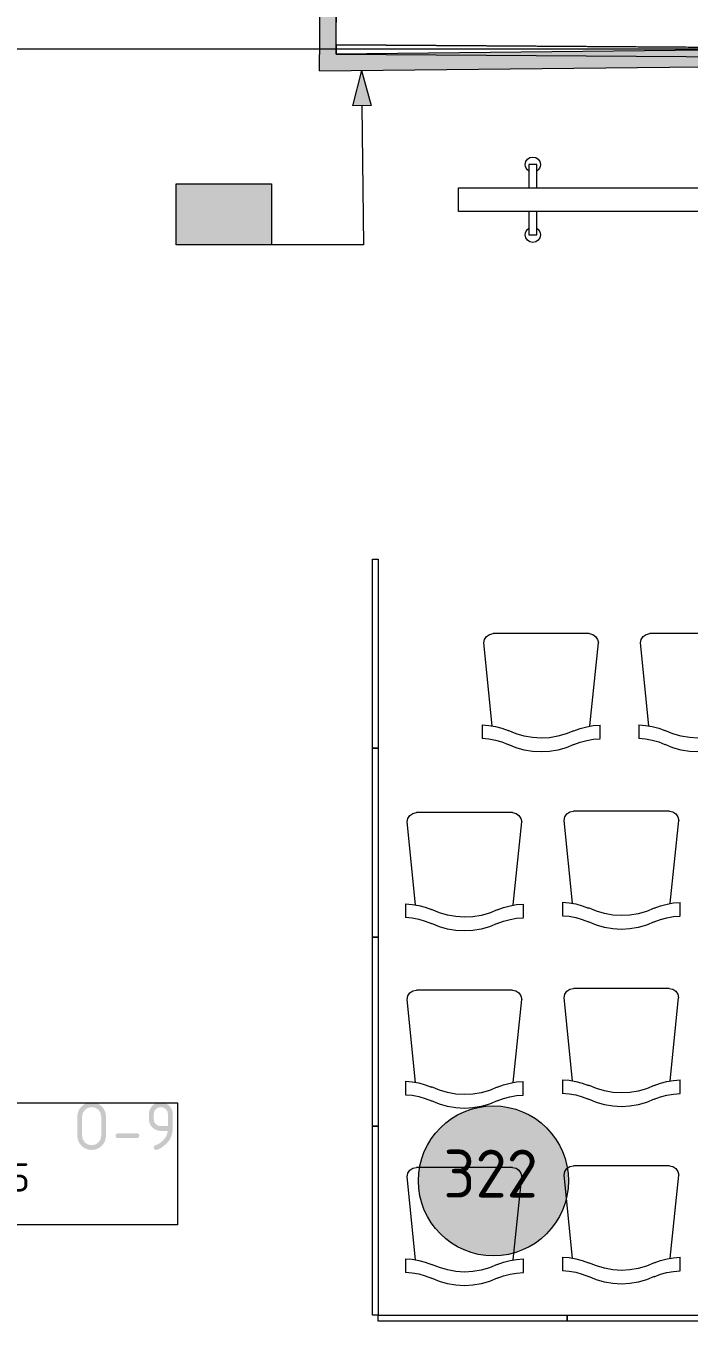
# Model space of a CAD drawing. Header units: millimetres. Extents: x 0 to 1189, y 0 to 841.
# Drawn here: x 807.3 to 835.4, y 599.5 to 654.3 of the extents above; entities that cross this region are included whole.
import ezdxf

# ---------------------------------------------------------------- set-up
doc = ezdxf.new("R2010")
doc.units = ezdxf.units.MM

# ---------------------------------------------------------------- blocks, each defined once
blk = doc.blocks.new('2')
at = {"true_color": 0x0077b0}
h = blk.add_hatch(color=144, dxfattribs=at)
h.paths.add_polyline_path([(810.485, 607.366), (810.485, 608.173), (810.455, 608.33), (810.366, 608.461), (810.238, 608.547), (810.081, 608.577), (809.925, 608.547), (809.793, 608.461), (809.706, 608.33), (809.678, 608.173), (809.678, 607.366), (809.706, 607.21), (809.793, 607.081), (809.925, 606.992), (810.081, 606.963), (810.238, 606.992), (810.366, 607.081), (810.455, 607.21)])
h.paths.add_polyline_path([(810.685, 607.366), (810.674, 607.246), (810.641, 607.134), (810.585, 607.031), (810.507, 606.937), (810.416, 606.86), (810.313, 606.805), (810.202, 606.773), (810.081, 606.762), (809.959, 606.773), (809.848, 606.805), (809.746, 606.86), (809.652, 606.937), (809.575, 607.031), (809.519, 607.134), (809.486, 607.246), (809.475, 607.366), (809.475, 608.173), (809.486, 608.295), (809.519, 608.407), (809.575, 608.509), (809.652, 608.602), (809.746, 608.68), (809.848, 608.736), (809.959, 608.769), (810.081, 608.78), (810.202, 608.769), (810.314, 608.736), (810.417, 608.681), (810.511, 608.605), (810.587, 608.511), (810.641, 608.408), (810.674, 608.295), (810.685, 608.173)])
h = blk.add_hatch(color=144, dxfattribs=at)
h.paths.add_polyline_path([(813.311, 607.77), (813.311, 608.275), (813.29, 608.392), (813.224, 608.489), (813.126, 608.555), (813.009, 608.577), (812.892, 608.555), (812.795, 608.489), (812.729, 608.392), (812.707, 608.275), (812.707, 608.075), (812.729, 607.956), (812.795, 607.857), (812.892, 607.792), (813.009, 607.77)])
h.paths.add_polyline_path([(812.806, 606.762), (812.735, 606.79), (812.707, 606.861), (812.72, 606.918), (812.755, 606.948), (812.942, 607.033), (813.085, 607.146), (813.193, 607.272), (813.267, 607.412), (813.306, 607.566), (813.009, 607.566), (812.908, 607.576), (812.814, 607.604), (812.729, 607.651), (812.651, 607.716), (812.587, 607.794), (812.541, 607.879), (812.514, 607.972), (812.504, 608.072), (812.504, 608.275), (812.514, 608.376), (812.541, 608.47), (812.587, 608.555), (812.651, 608.634), (812.729, 608.698), (812.814, 608.744), (812.908, 608.771), (813.009, 608.78), (813.111, 608.771), (813.204, 608.744), (813.29, 608.698), (813.368, 608.634), (813.431, 608.557), (813.477, 608.472), (813.505, 608.379), (813.514, 608.277), (813.514, 607.671), (813.484, 607.426), (813.394, 607.209), (813.244, 607.02), (813.035, 606.858), (812.902, 606.786)])
h = blk.add_hatch(color=144, dxfattribs=at)
h.dxf.hatch_style = 2
h.paths.add_polyline_path([(811.998, 607.264), (811.191, 607.264), (811.115, 607.29), (811.09, 607.366), (811.115, 607.442), (811.191, 607.468), (811.998, 607.468), (812.074, 607.442), (812.1, 607.366), (812.074, 607.29)])
h = blk.add_hatch(color=144, dxfattribs=at)
h.dxf.hatch_style = 2
h.paths.add_polyline_path([(793.654, 603.577), (795.145, 603.984), (795.149, 603.184)])
at = {"color": 144, "lineweight": 0, "true_color": 0x0077b0}
for points in [[(796.897, 608.763), (813.719, 608.763)], [(796.897, 608.763), (796.897, 603.586)], [(813.719, 608.763), (813.719, 603.586)], [(793.654, 603.577), (795.145, 603.984)], [(795.145, 603.984), (795.149, 603.184)], [(793.654, 603.577), (795.149, 603.184)], [(795.147, 603.584), (795.541, 603.586)], [(795.541, 603.586), (796.897, 603.586)], [(813.719, 603.586), (796.897, 603.586)]]:
    blk.add_lwpolyline(points, dxfattribs=at)
at = {"color": 144, "true_color": 0x0077b0, "insert": (796.899, 606.201), "char_height": 1.2, "attachment_point": 1}
blk.add_mtext('{\\fGOSTCommon|b0|i0|c0;RAL 220 50 25}', dxfattribs=at)

msp = doc.modelspace()

# ---------------------------------------------------------------- hatches: boundary and pattern name
at = {"true_color": 0xf1d696}
h = msp.add_hatch(color=41, dxfattribs=at)
h.dxf.hatch_style = 2
h.paths.add_polyline_path([(819.744252, 657.555775), (820.444253, 657.550775), (820.427253, 653.150769), (819.727252, 653.142769)])
h = msp.add_hatch(color=41, dxfattribs=at)
h.dxf.hatch_style = 2
h.paths.add_polyline_path([(819.724252, 652.442767), (819.727252, 653.142769), (820.427253, 653.150769)])
h = msp.add_hatch(color=41, dxfattribs=at)
h.dxf.hatch_style = 2
h.paths.add_polyline_path([(820.427253, 653.150769), (820.424253, 652.450767), (819.724252, 652.442767)])
h = msp.add_hatch(color=41, dxfattribs=at)
h.dxf.hatch_style = 2
h.paths.add_polyline_path([(820.424253, 652.450767), (820.427253, 653.150769), (842.616287, 653.391769), (842.616287, 652.690768)])
at = {"true_color": 0x0077b0}
h = msp.add_hatch(color=144, dxfattribs=at)
h.dxf.hatch_style = 2
h.paths.add_polyline_path([(821.506255, 652.462768), (821.922256, 650.973765), (821.122254, 650.965765)])
at = {"true_color": 0xffffff}
h = msp.add_hatch(color=7, dxfattribs=at)
h.dxf.hatch_style = 2
h.paths.add_polyline_path([(813.662243, 647.66076), (817.702249, 647.66076), (817.702249, 645.071756), (813.662243, 645.071756)])
at = {"true_color": 0x0077b0}
h = msp.add_hatch(color=144, dxfattribs=at)
h.paths.add_polyline_path([(814.873002, 646.264302), (814.873002, 647.071281), (814.843512, 647.227964), (814.754491, 647.359016), (814.625851, 647.445419), (814.469513, 647.474771), (814.313036, 647.445419), (814.181778, 647.359016), (814.094342, 647.227964), (814.066023, 647.071281), (814.066023, 646.264302), (814.094342, 646.107964), (814.181778, 645.979324), (814.313036, 645.890303), (814.469513, 645.860813), (814.625851, 645.890303), (814.754491, 645.979324), (814.843512, 646.107964)])
h.paths.add_polyline_path([(815.073645, 646.264302), (815.062491, 646.143646), (815.029065, 646.03162), (814.973418, 645.928586), (814.895602, 645.834905), (814.803833, 645.757606), (814.701781, 645.703096), (814.590117, 645.670807), (814.469513, 645.66017), (814.34778, 645.670807), (814.236073, 645.703096), (814.133874, 645.757606), (814.040667, 645.834905), (813.962937, 645.928586), (813.90748, 646.03162), (813.874243, 646.143646), (813.863176, 646.264302), (813.863176, 647.071281), (813.874243, 647.193014), (813.90748, 647.304721), (813.962937, 647.40692), (814.040667, 647.500127), (814.133874, 647.577943), (814.236073, 647.63359), (814.34778, 647.667016), (814.469513, 647.678169), (814.590168, 647.667059), (814.702194, 647.633934), (814.805229, 647.579106), (814.898909, 647.502883), (814.974813, 647.409245), (815.029478, 647.306099), (815.062543, 647.193444), (815.073645, 647.071281)])
h = msp.add_hatch(color=144, dxfattribs=at)
h.dxf.hatch_style = 2
h.paths.add_polyline_path([(817.296122, 647.33366), (817.064611, 647.102149), (816.994056, 647.071281), (816.917919, 647.096568), (816.892632, 647.172705), (816.920744, 647.24326), (817.315966, 647.638482), (817.356756, 647.667834), (817.397546, 647.678169), (817.473682, 647.652607), (817.498969, 647.576194), (817.498969, 645.758838), (817.473682, 645.684079), (817.397546, 645.66017), (817.321409, 645.684079), (817.296122, 645.758838)])
h = msp.add_hatch(color=144, dxfattribs=at)
h.dxf.hatch_style = 2
h.paths.add_polyline_path([(816.386542, 646.162327), (815.579563, 646.162327), (815.503427, 646.18789), (815.47814, 646.264302), (815.503427, 646.340439), (815.579563, 646.365726), (816.386542, 646.365726), (816.462679, 646.340439), (816.487966, 646.264302), (816.462679, 646.18789)])
at = {"true_color": 0xffffff}
h = msp.add_hatch(color=7, dxfattribs=at)
edge = h.paths.add_edge_path()
edge.add_arc((827.091764, 605.454696), 3.176255, 0, 360)

# ---------------------------------------------------------------- linework, layer by layer
at = {"color": 7, "lineweight": 0}
for points in [[(819.747252, 658.255776), (819.727252, 653.142769)], [(820.427253, 653.150769), (820.444253, 657.550775)], [(820.443253, 657.350775), (820.418253, 653.550769)], [(198.085303, 653.371769), (863.72632, 653.371769)], [(819.724252, 652.442767), (819.727252, 653.142769)], [(820.418253, 653.550769), (852.376302, 653.338769)], [(820.429253, 653.550769), (820.427253, 653.150769)], [(842.616287, 653.391769), (820.427253, 653.150769)], [(820.427253, 653.150769), (852.174302, 652.939768)], [(852.177302, 653.339769), (820.429253, 653.550769)], [(819.724252, 652.442767), (842.616287, 652.690768)], [(823.915259, 605.454696), (823.931657, 605.779414), (823.979786, 606.094755), (824.05805, 606.399121), (824.164853, 606.690916), (824.298597, 606.968543), (824.457685, 607.230405), (824.640522, 607.474906), (824.84551, 607.700449), (825.071053, 607.905437), (825.315554, 608.088274), (825.577416, 608.247363), (825.855043, 608.381106), (826.146838, 608.487909), (826.451204, 608.566173), (826.766545, 608.614303), (827.091264, 608.630701), (827.416158, 608.614303), (827.731653, 608.566173), (828.036153, 608.487909), (828.328062, 608.381106), (828.605786, 608.247363), (828.867729, 608.088274), (829.112296, 607.905437), (829.337892, 607.700449), (829.542921, 607.474906), (829.725789, 607.230405), (829.8849, 606.968543), (830.018659, 606.690916), (830.12547, 606.399121), (830.203739, 606.094755), (830.25187, 605.779414), (830.268268, 605.454696)], [(830.268268, 605.454696), (830.25187, 605.129977), (830.203739, 604.814636), (830.12547, 604.51027), (830.018659, 604.218475), (829.8849, 603.940848), (829.725789, 603.678986), (829.542921, 603.434485), (829.337892, 603.208942), (829.112296, 603.003954), (828.867729, 602.821117), (828.605786, 602.662029), (828.328062, 602.528285), (828.036153, 602.421483), (827.731653, 602.343218), (827.416158, 602.295089), (827.091264, 602.278691), (826.766545, 602.295089), (826.451204, 602.343218), (826.146838, 602.421483), (825.855043, 602.528285), (825.577416, 602.662029), (825.315554, 602.821117), (825.071053, 603.003954), (824.84551, 603.208942), (824.640522, 603.434485), (824.457685, 603.678986), (824.298597, 603.940848), (824.164853, 604.218475), (824.05805, 604.51027), (823.979786, 604.814636), (823.931657, 605.129977), (823.915259, 605.454696)]]:
    msp.add_lwpolyline(points, dxfattribs=at)
at = {"color": 144, "lineweight": 0, "true_color": 0x0077b0}
for points in [[(821.506255, 652.462768), (821.122254, 650.965765)], [(821.506255, 652.462768), (821.922256, 650.973765)], [(821.922256, 650.973765), (821.122254, 650.965765)], [(821.522255, 650.969765), (821.586255, 645.071756)], [(813.662243, 647.66076), (817.702249, 647.66076)], [(813.662243, 645.071756), (813.662243, 647.66076)], [(817.702249, 647.66076), (817.702249, 645.071756)], [(817.702249, 645.071756), (813.662243, 645.071756)], [(821.586255, 645.071756), (817.702249, 645.071756)]]:
    msp.add_lwpolyline(points, dxfattribs=at)
at = {"color": 253, "lineweight": 0, "true_color": 0x999999}
for points in [[(828.594266, 648.201761), (828.529547, 648.253292), (828.480766, 648.318511), (828.449984, 648.393855), (828.439266, 648.475761), (828.464359, 648.600433), (828.532766, 648.702137), (828.634172, 648.770652), (828.758266, 648.795762), (828.882938, 648.770652), (828.984642, 648.702137), (829.053157, 648.600433), (829.078267, 648.475761), (829.067548, 648.393855), (829.036767, 648.318511), (828.987985, 648.253292), (828.923266, 648.201761)], [(828.923266, 648.475761), (828.594266, 648.475761)], [(828.594266, 648.475761), (828.594266, 647.48976)], [(828.923266, 647.48976), (828.923266, 648.475761)], [(825.608261, 646.489758), (825.608261, 647.48976)], [(825.608261, 647.48976), (845.608292, 647.48976)], [(845.608292, 646.489758), (825.608261, 646.489758)], [(828.594266, 646.489758), (828.594266, 645.503757)], [(828.923266, 645.503757), (828.923266, 646.489758)], [(828.923266, 645.777757), (828.987985, 645.726226), (829.036767, 645.661007), (829.067548, 645.585663), (829.078267, 645.503757), (829.053157, 645.379085), (828.984642, 645.277382), (828.882938, 645.208866), (828.758266, 645.183756), (828.634172, 645.208866), (828.532766, 645.277382), (828.464359, 645.379085), (828.439266, 645.503757), (828.449984, 645.585663), (828.480766, 645.661007), (828.529547, 645.726226), (828.594266, 645.777757)], [(828.594266, 645.503757), (828.923266, 645.503757)], [(821.967256, 623.767724), (821.967256, 631.767736)], [(821.967256, 631.767736), (822.217256, 631.767736)], [(822.217256, 631.767736), (822.217256, 623.767724)], [(826.684263, 628.22373), (826.715326, 628.377996), (826.800013, 628.503856), (826.925576, 628.588653), (827.079264, 628.619731)], [(831.14027, 628.619731), (827.079264, 628.619731)], [(831.14027, 628.619731), (831.294114, 628.588653), (831.42002, 628.503856), (831.505052, 628.377996), (831.53627, 628.22373)], [(833.323273, 628.22373), (833.354336, 628.377996), (833.439023, 628.503856), (833.564586, 628.588653), (833.718274, 628.619731)], [(837.77928, 628.619731), (833.718274, 628.619731)], [(827.039264, 624.711725), (826.684263, 628.22373)], [(831.18027, 624.711725), (831.53627, 628.22373)], [(833.678274, 624.711725), (833.323273, 628.22373)], [(826.612263, 624.756725), (826.896013, 624.733522), (827.176014, 624.6851), (827.450389, 624.611741), (827.717265, 624.513725)], [(826.612263, 624.756725), (826.612263, 624.178724)], [(829.110267, 624.191724), (828.750579, 624.216912), (828.396516, 624.279974), (828.051078, 624.380162), (827.717265, 624.516725)], [(830.500269, 624.508725), (830.167628, 624.371443), (829.822893, 624.272224), (829.469345, 624.212006), (829.110267, 624.191724)], [(830.500269, 624.508725), (830.767144, 624.606725), (831.04152, 624.679975), (831.32152, 624.7281), (831.605271, 624.750725)], [(831.605271, 624.175724), (831.605271, 624.750725)], [(833.251273, 624.756725), (833.535023, 624.733522), (833.815024, 624.6851), (834.089399, 624.611741), (834.356275, 624.513725)], [(833.251273, 624.756725), (833.251273, 624.178724)], [(835.749277, 624.191724), (835.389589, 624.216912), (835.035526, 624.279974), (834.690088, 624.380162), (834.356275, 624.516725)], [(826.610263, 624.188724), (826.89531, 624.163271), (827.176139, 624.111099), (827.45078, 624.03249), (827.717265, 623.927724)], [(830.498269, 623.925724), (830.765316, 624.025599), (831.040145, 624.099974), (831.320786, 624.148474), (831.605271, 624.170724)], [(833.249273, 624.188724), (833.53432, 624.163271), (833.815149, 624.111099), (834.08979, 624.03249), (834.356275, 623.927724)], [(822.217256, 623.767724), (821.967256, 623.767724)], [(821.967256, 615.767711), (821.967256, 623.767724)], [(821.967256, 623.767724), (822.217256, 623.767724)], [(822.217256, 623.767724), (822.217256, 615.767711)], [(829.111267, 623.610723), (828.751438, 623.631005), (828.397141, 623.691224), (828.051656, 623.790442), (827.718265, 623.927724)], [(830.501269, 623.927724), (830.168628, 623.790442), (829.823893, 623.691224), (829.470345, 623.631005), (829.111267, 623.610723)], [(835.750277, 623.610723), (835.390448, 623.631005), (835.036151, 623.691224), (834.690666, 623.790442), (834.357275, 623.927724)], [(823.438258, 620.645719), (823.469321, 620.799985), (823.554008, 620.925844), (823.679571, 621.010641), (823.833259, 621.04172)], [(827.894265, 621.04172), (823.833259, 621.04172)], [(827.894265, 621.04172), (828.048109, 621.010641), (828.174015, 620.925844), (828.259047, 620.799985), (828.290265, 620.645719)], [(830.084268, 620.714719), (830.115331, 620.868985), (830.200018, 620.994844), (830.325581, 621.079641), (830.479269, 621.11072)], [(830.439269, 617.202714), (830.084268, 620.714719)], [(834.540275, 621.11072), (830.479269, 621.11072)], [(834.540275, 621.11072), (834.694541, 621.079641), (834.8204, 620.994844), (834.905197, 620.868985), (834.936276, 620.714719)], [(834.580275, 617.202714), (834.936276, 620.714719)], [(823.793259, 617.133714), (823.438258, 620.645719)], [(827.934265, 617.133714), (828.290265, 620.645719)], [(823.366258, 617.177714), (823.650008, 617.155089), (823.930009, 617.106963), (824.204384, 617.033713), (824.47126, 616.935713)], [(823.366258, 617.177714), (823.366258, 616.599713)], [(825.864262, 616.613713), (825.504574, 616.6389), (825.150511, 616.701963), (824.805073, 616.802151), (824.47126, 616.938713)], [(827.254264, 616.930713), (826.921623, 616.79301), (826.576888, 616.693838), (826.22334, 616.633853), (825.864262, 616.613713)], [(827.254264, 616.930713), (827.521139, 617.028151), (827.795515, 617.101213), (828.075515, 617.149526), (828.359266, 617.172714)], [(828.359266, 616.597713), (828.359266, 617.172714)], [(830.012268, 617.246714), (830.296019, 617.224089), (830.576019, 617.175964), (830.850394, 617.102713), (831.11727, 617.004713)], [(830.012268, 617.246714), (830.012268, 616.669713)], [(832.510272, 616.682713), (832.150584, 616.7079), (831.796521, 616.770963), (831.451083, 616.871151), (831.11727, 617.007713)], [(833.900274, 616.999713), (833.567633, 616.862432), (833.222898, 616.763213), (832.869351, 616.702994), (832.510272, 616.682713)], [(833.900274, 616.999713), (834.167149, 617.097151), (834.441525, 617.170214), (834.721525, 617.218526), (835.005276, 617.241714)], [(835.005276, 616.666713), (835.005276, 617.241714)], [(823.364258, 616.610713), (823.649305, 616.58526), (823.930134, 616.533088), (824.204775, 616.454478), (824.47126, 616.349712)], [(825.865262, 616.032712), (825.505433, 616.052853), (825.151136, 616.112837), (824.805651, 616.212009), (824.47226, 616.349712)], [(827.255264, 616.349712), (826.922623, 616.212009), (826.577888, 616.112837), (826.22434, 616.052853), (825.865262, 616.032712)], [(827.252264, 616.346712), (827.519311, 616.44715), (827.79414, 616.521713), (828.074781, 616.570025), (828.359266, 616.591713)], [(830.010268, 616.679713), (830.295315, 616.65426), (830.576144, 616.602088), (830.850785, 616.523478), (831.11727, 616.418712)], [(832.511272, 616.101712), (832.151443, 616.121993), (831.797146, 616.182212), (831.451661, 616.281431), (831.11827, 616.418712)], [(833.901274, 616.418712), (833.568633, 616.281431), (833.223898, 616.182212), (832.870351, 616.121993), (832.511272, 616.101712)], [(833.898274, 616.416712), (834.165321, 616.516588), (834.44015, 616.590963), (834.720791, 616.639463), (835.005276, 616.661713)], [(822.217256, 615.767711), (821.967256, 615.767711)], [(821.967256, 607.767699), (821.967256, 615.767711)], [(821.967256, 615.767711), (822.217256, 615.767711)], [(822.217256, 615.767711), (822.217256, 607.767699)], [(830.083268, 613.205708), (830.114331, 613.359973), (830.199018, 613.485833), (830.324581, 613.57063), (830.478269, 613.601708)], [(834.539275, 613.601708), (830.478269, 613.601708)], [(834.539275, 613.601708), (834.693119, 613.57063), (834.819025, 613.485833), (834.904057, 613.359973), (834.935276, 613.205708)], [(823.437258, 613.136707), (823.468321, 613.290551), (823.553008, 613.416458), (823.678571, 613.501489), (823.832259, 613.532708)], [(823.792259, 609.624702), (823.437258, 613.136707)], [(827.893265, 613.532708), (823.832259, 613.532708)], [(827.893265, 613.532708), (828.047109, 613.501489), (828.173015, 613.416458), (828.258047, 613.290551), (828.289265, 613.136707)], [(827.933265, 609.624702), (828.289265, 613.136707)], [(830.438269, 609.693702), (830.083268, 613.205708)], [(834.579275, 609.693702), (834.935276, 613.205708)], [(830.011268, 609.737702), (830.294878, 609.715077), (830.574644, 609.666952), (830.848972, 609.593702), (831.11627, 609.495702)], [(830.011268, 609.737702), (830.011268, 609.159701)], [(833.899274, 609.490702), (834.166149, 609.58814), (834.440525, 609.661202), (834.720525, 609.709515), (835.004276, 609.732702)], [(835.004276, 609.157701), (835.004276, 609.732702)], [(823.365258, 609.668702), (823.648868, 609.645515), (823.928634, 609.597202), (824.202962, 609.524139), (824.47026, 609.426702)], [(823.365258, 609.668702), (823.365258, 609.090701)], [(825.863262, 609.103701), (825.503574, 609.129451), (825.149511, 609.192701), (824.804073, 609.292702), (824.47026, 609.428702)], [(827.253264, 609.420702), (826.920623, 609.283561), (826.575888, 609.184576), (826.22234, 609.124404), (825.863262, 609.103701)], [(827.253264, 609.420702), (827.520139, 609.518718), (827.794515, 609.592077), (828.074515, 609.640499), (828.358266, 609.663702)], [(828.358266, 609.087701), (828.358266, 609.663702)], [(830.009268, 609.170701), (830.294315, 609.145248), (830.575144, 609.093076), (830.849785, 609.014467), (831.11627, 608.909701)], [(832.509272, 609.173701), (832.149584, 609.198889), (831.795521, 609.261952), (831.450083, 609.362139), (831.11627, 609.498702)], [(833.899274, 609.490702), (833.566633, 609.352999), (833.221898, 609.253826), (832.868351, 609.193842), (832.509272, 609.173701)], [(833.897274, 608.906701), (834.164321, 609.007139), (834.43915, 609.081701), (834.719791, 609.130014), (835.004276, 609.151701)], [(823.362258, 609.101701), (823.647883, 609.076107), (823.929009, 609.023701), (824.203759, 608.945045), (824.47026, 608.840701)], [(825.864262, 608.5237), (825.504433, 608.543825), (825.150136, 608.603701), (824.804651, 608.702576), (824.47126, 608.839701)], [(827.254264, 608.839701), (826.921623, 608.702576), (826.576888, 608.603701), (826.22334, 608.543825), (825.864262, 608.5237)], [(827.251264, 608.837701), (827.518311, 608.938139), (827.79314, 609.012701), (828.073781, 609.061014), (828.358266, 609.082701)], [(832.510272, 608.5927), (832.150443, 608.612841), (831.796146, 608.672826), (831.450661, 608.771998), (831.11727, 608.909701)], [(833.900274, 608.909701), (833.567633, 608.771998), (833.222898, 608.672826), (832.869351, 608.612841), (832.510272, 608.5927)], [(822.217256, 607.767699), (821.967256, 607.767699)], [(821.967256, 599.767687), (821.967256, 607.767699)], [(821.967256, 607.767699), (822.217256, 607.767699)], [(822.217256, 607.767699), (822.217256, 599.767687)], [(823.438258, 605.627696), (823.469321, 605.78154), (823.554008, 605.907446), (823.679571, 605.992478), (823.833259, 606.023697)], [(827.894265, 606.023697), (823.833259, 606.023697)], [(827.894265, 606.023697), (828.048109, 605.992478), (828.174015, 605.907446), (828.259047, 605.78154), (828.290265, 605.627696)], [(830.084268, 605.696696), (830.115331, 605.85054), (830.200018, 605.976446), (830.325581, 606.061478), (830.479269, 606.092697)], [(834.540275, 606.092697), (830.479269, 606.092697)], [(834.540275, 606.092697), (834.694541, 606.061478), (834.8204, 605.976446), (834.905197, 605.85054), (834.936276, 605.696696)], [(823.793259, 602.114691), (823.438258, 605.627696)], [(827.934265, 602.114691), (828.290265, 605.627696)], [(830.439269, 602.184691), (830.084268, 605.696696)], [(834.580275, 602.184691), (834.936276, 605.696696)], [(823.366258, 602.159691), (823.650008, 602.136487), (823.930009, 602.088066), (824.204384, 602.014706), (824.47126, 601.91669)], [(823.366258, 602.159691), (823.366258, 601.58169)], [(827.254264, 601.91169), (827.521139, 602.00969), (827.795515, 602.082941), (828.075515, 602.131066), (828.359266, 602.153691)], [(828.359266, 601.57869), (828.359266, 602.153691)], [(830.012268, 602.228691), (830.296019, 602.205503), (830.576019, 602.157191), (830.850394, 602.084128), (831.11727, 601.98669)], [(830.012268, 602.228691), (830.012268, 601.65069)], [(833.900274, 601.98069), (834.167149, 602.078706), (834.441525, 602.152066), (834.721525, 602.200488), (835.005276, 602.223691)], [(835.005276, 601.64769), (835.005276, 602.223691)], [(823.364258, 601.59269), (823.649305, 601.567096), (823.930134, 601.51469), (824.204775, 601.436033), (824.47126, 601.331689)], [(825.864262, 601.59469), (825.504574, 601.620299), (825.150511, 601.683315), (824.805073, 601.783268), (824.47126, 601.91969)], [(827.254264, 601.91169), (826.921623, 601.774549), (826.576888, 601.675565), (826.22334, 601.615393), (825.864262, 601.59469)], [(827.252264, 601.328689), (827.519311, 601.428705), (827.79414, 601.503315), (828.074781, 601.551862), (828.359266, 601.57369)], [(830.010268, 601.66169), (830.295315, 601.636096), (830.576144, 601.58369), (830.850785, 601.505033), (831.11727, 601.40069)], [(832.510272, 601.66369), (832.150584, 601.68944), (831.796521, 601.75269), (831.451083, 601.85269), (831.11727, 601.98869)], [(833.900274, 601.98069), (833.567633, 601.84355), (833.222898, 601.744565), (832.869351, 601.684393), (832.510272, 601.66369)], [(833.898274, 601.397689), (834.165321, 601.498127), (834.44015, 601.57269), (834.720791, 601.621002), (835.005276, 601.64269)], [(825.865262, 601.013689), (825.505433, 601.034392), (825.151136, 601.094564), (824.805651, 601.193549), (824.47226, 601.330689)], [(827.255264, 601.330689), (826.922623, 601.193549), (826.577888, 601.094564), (826.22434, 601.034392), (825.865262, 601.013689)], [(832.511272, 601.082689), (832.151443, 601.103392), (831.797146, 601.163564), (831.451661, 601.262549), (831.11827, 601.399689)], [(833.901274, 601.399689), (833.568633, 601.262549), (833.223898, 601.163564), (832.870351, 601.103392), (832.511272, 601.082689)], [(822.217256, 599.767687), (821.967256, 599.767687)], [(822.217256, 599.517687), (822.217256, 599.767687)], [(822.217256, 599.767687), (830.217268, 599.767687)], [(830.217268, 599.517687), (822.217256, 599.517687)], [(830.217268, 599.767687), (830.217268, 599.517687)], [(830.217268, 599.517687), (830.217268, 599.767687)], [(830.217268, 599.767687), (838.217281, 599.767687)], [(838.217281, 599.517687), (830.217268, 599.517687)]]:
    msp.add_lwpolyline(points, dxfattribs=at)

# ---------------------------------------------------------------- block references
msp.add_blockref('2', (0, 0))

# ---------------------------------------------------------------- texts
at = {"color": 7, "insert": (824.972625, 606.775642), "char_height": 2.026853, "attachment_point": 1}
msp.add_mtext('{\\fGOSTCommon|b0|i0|c0;322}', dxfattribs=at)

doc.saveas('drawing.dxf')
